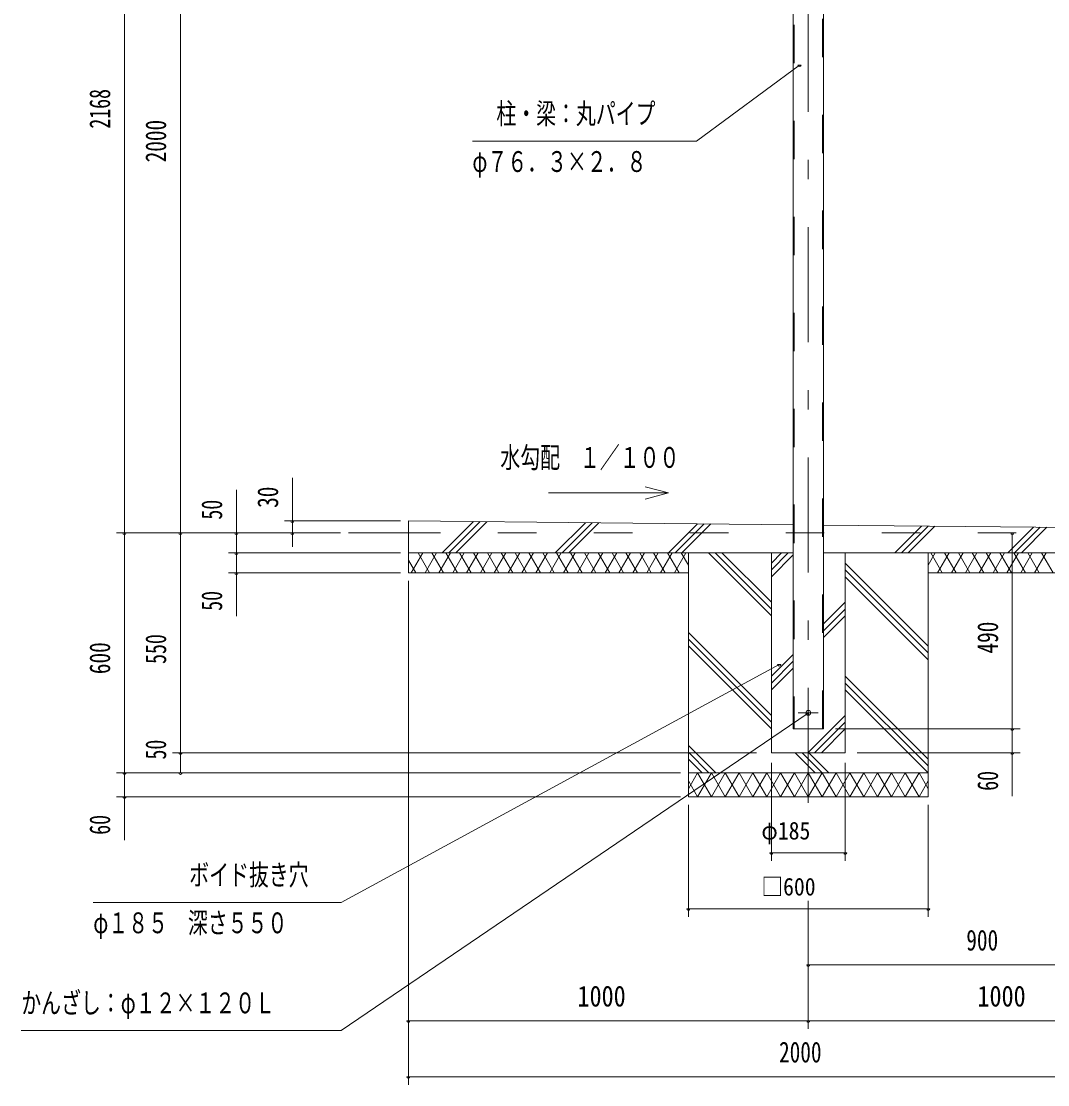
# Model space of a CAD drawing. Units: millimetres, scale not verified. Extents: x -23548 to 23548, y -10500 to 10500.
# Drawn here: x 11667 to 18083, y -2855 to 3794 of the extents above; entities that cross this region are included whole.
import ezdxf
from ezdxf.enums import TextEntityAlignment as Align

# ---------------------------------------------------------------- set-up
doc = ezdxf.new("R2010")
doc.units = ezdxf.units.MM
doc.header["$LTSCALE"] = 60
doc.linetypes.add('USER2', pattern=[10, 4, -6])
doc.linetypes.add('USER3', pattern=[24, 12, -5, 2, -5])
for name, color, linetype, lineweight in [('0-6_2-0BOLD', 7, 'Continuous', 18), ('0-7_2-1HIDDEN', 3, 'USER2', 18), ('0-8_2-2CENTER', 3, 'USER3', 18), ('0-A_2-5DIM', 3, 'Continuous', 18), ('0-B_2-6HATCH', 2, 'Continuous', 18)]:
    doc.layers.add(name, color=color, linetype=linetype, lineweight=lineweight)
doc.styles.add('ＭＳ ゴシック', font='')
doc.styles.get('ＭＳ ゴシック').set_extended_font_data('MS Gothic')

msp = doc.modelspace()

# ---------------------------------------------------------------- linework, layer by layer
at = {"layer": '0-6_2-0BOLD'}
for p, q in [((16681.74, 4513.56), (16681.74, -630.07)), ((14086.36, 669.93), (14086.36, 344.93)), ((16490.99, 645.88), (14086.37, 669.93)), ((18782.99, 622.96), (16681.74, 643.98)), ((14086.36, 594.93), (13711.36, 594.93)), ((16490.99, 469.93), (14086.37, 469.93)), ((16817.62, -780.07), (16817.62, 469.93)), ((14086.37, 344.93), (15836.37, 344.93)), ((17336.37, 344.93), (18586.36, 344.93)), ((17336.37, -905.07), (15836.37, -905.07))]:
    msp.add_line(p, q, dxfattribs=at)
for points in [[(16681.74, -630.07), (16490.99, -630.07), (16490.99, 4971.62)], [(16681.74, 469.93), (18586.36, 469.93), (18586.36, -530.07), (19086.37, -530.07), (19086.37, 619.93)], [(15836.37, 469.93), (15836.37, -1055.07), (17336.37, -1055.07), (17336.37, 469.93)], [(16355.12, 469.93), (16355.12, -780.07), (16817.62, -780.07)]]:
    msp.add_lwpolyline(points, dxfattribs=at)
msp.add_circle((16586.37, -530.07), 15, dxfattribs=at)
at = {"layer": '0-7_2-1HIDDEN'}
for p, q in [((16497.99, 4971.62), (16497.99, -630.07)), ((16674.74, -630.07), (16674.74, 4513.56)), ((19086.37, 594.93), (14086.37, 594.93))]:
    msp.add_line(p, q, dxfattribs=at)
at = {"layer": '0-8_2-2CENTER'}
for p, q in [((16586.37, -1093.2), (16586.37, 4971.62)), ((16523.87, -530.07), (16648.87, -530.07))]:
    msp.add_line(p, q, dxfattribs=at)
at = {"layer": '0-A_2-5DIM'}
for p, q in [((12311.36, 6014.93), (12311.36, -1325.06)), ((12661.35, -905.06), (12661.35, 6014.93)), ((16531.35, 3520.34), (15886.37, 3044.93)), ((16541.35, 3520.34), (16521.35, 3520.34)), ((15886.37, 3044.93), (14486.37, 3044.93)), ((13361.36, 507.96), (13361.36, 939.93)), ((13011.36, 864.93), (13011.36, 74.93)), ((15566.47, 806.11), (15711.36, 844.93)), ((14036.37, 669.93), (13311.35, 669.93)), ((13371.36, 669.93), (13351.36, 669.93)), ((12261.36, 594.93), (13661.35, 594.93)), ((12321.36, 594.93), (12301.36, 594.93)), ((12671.36, 594.93), (12651.36, 594.93)), ((13021.36, 594.93), (13001.36, 594.93)), ((13371.36, 594.93), (13351.36, 594.93)), ((17871.37, 594.93), (17851.37, 594.93)), ((17861.37, 594.93), (17861.37, -1050.07)), ((14036.37, 469.93), (12961.36, 469.93)), ((13021.36, 469.93), (13001.36, 469.93)), ((12961.36, 344.93), (14036.37, 344.93)), ((13021.36, 344.93), (13001.36, 344.93)), ((14086.37, 294.93), (14086.37, -2855.07)), ((16414.6, -227.87), (16394.6, -227.87)), ((16589.86, -535.38), (16569.86, -535.38)), ((16756.74, -630.07), (17911.37, -630.07)), ((17871.37, -630.07), (17851.37, -630.07)), ((16261.37, -780.07), (12611.36, -780.07)), ((12671.36, -780.07), (12651.36, -780.07)), ((17911.37, -780.07), (16892.62, -780.07)), ((17871.37, -780.07), (17851.37, -780.07)), ((16355.12, -1455.07), (16355.12, -843.31)), ((16817.62, -843.31), (16817.62, -1455.07)), ((15786.37, -905.06), (12261.36, -905.06)), ((12321.36, -905.06), (12301.36, -905.06)), ((12671.36, -905.06), (12651.36, -905.06)), ((12261.36, -1055.06), (15786.37, -1055.06)), ((12321.36, -1055.06), (12301.36, -1055.06)), ((15836.37, -1105.07), (15836.37, -1805.07)), ((17336.37, -1805.07), (17336.37, -1105.06)), ((16365.12, -1405.07), (16345.12, -1405.07)), ((16817.62, -1405.07), (16355.12, -1405.07)), ((16827.62, -1405.07), (16807.62, -1405.07)), ((16586.37, -2505.07), (16586.37, -1705.07)), ((15846.37, -1755.07), (15826.37, -1755.07)), ((15836.37, -1755.07), (17336.37, -1755.07)), ((17346.37, -1755.07), (17326.37, -1755.07)), ((16596.37, -2105.07), (16576.37, -2105.07)), ((19478.86, -2105.07), (16586.37, -2105.07)), ((14096.37, -2455.07), (14076.37, -2455.07)), ((14086.37, -2455.07), (19086.37, -2455.07)), ((16596.37, -2455.07), (16576.37, -2455.07)), ((14096.37, -2805.07), (14076.37, -2805.07)), ((14086.37, -2805.07), (19086.37, -2805.07))]:
    msp.add_line(p, q, dxfattribs=at)
for points in [[(14961.36, 844.93), (15711.36, 844.93), (15566.47, 883.75)], [(12116.64, -1714.78), (13666.65, -1714.78), (16404.6, -227.87)], [(16579.86, -535.38), (13666.65, -2515.35), (11666.65, -2515.35)]]:
    msp.add_lwpolyline(points, dxfattribs=at)
for centre in [(16531.35, 3520.34), (13361.36, 669.93), (12311.36, 594.93), (12661.36, 594.93), (13011.36, 594.93), (13361.36, 594.93), (17861.37, 594.93), (13011.36, 469.93), (13011.36, 344.93), (16404.6, -227.87), (16579.86, -535.38), (17861.37, -630.07), (12661.36, -780.07), (17861.37, -780.07), (12311.36, -905.06), (12661.36, -905.06), (12311.36, -1055.06), (16355.12, -1405.07), (16817.62, -1405.07), (15836.37, -1755.07), (17336.37, -1755.07), (16586.37, -2105.07), (14086.37, -2455.07), (16586.37, -2455.07), (14086.37, -2805.07)]:
    msp.add_arc(centre, 10, 180, 0, dxfattribs=at)
at = {"layer": '0-B_2-6HATCH'}
for p, q in [((14297.62, 469.93), (14493.55, 665.86)), ((14535.56, 665.44), (14340.05, 469.93)), ((14382.47, 469.93), (14577.57, 665.02)), ((15004.73, 469.93), (15193.66, 658.86)), ((15235.66, 658.44), (15047.16, 469.93)), ((15277.67, 658.02), (15089.58, 469.93)), ((15893.76, 651.86), (15711.84, 469.93)), ((15754.26, 469.93), (15935.77, 651.44)), ((15796.69, 469.93), (15977.78, 651.02)), ((17293.97, 637.85), (17126.05, 469.93)), ((17168.48, 469.93), (17335.98, 637.43)), ((17377.99, 637.01), (17210.9, 469.93)), ((17833.16, 469.93), (17994.08, 630.85)), ((18036.08, 630.43), (17875.58, 469.93)), ((18078.09, 630.01), (17918.01, 469.93)), ((14086.36, 464.8), (14089.33, 469.93)), ((14175.93, 469.93), (14103.76, 344.93)), ((14219.23, 344.93), (14147.06, 469.93)), ((14262.53, 469.93), (14190.36, 344.93)), ((14305.83, 344.93), (14233.67, 469.93)), ((14349.13, 469.93), (14276.96, 344.93)), ((14392.44, 344.93), (14320.27, 469.93)), ((14435.74, 469.93), (14363.57, 344.93)), ((14479.04, 344.93), (14406.87, 469.93)), ((14522.34, 469.93), (14450.17, 344.93)), ((14565.64, 344.93), (14493.47, 469.93)), ((14608.94, 469.93), (14536.77, 344.93)), ((14652.24, 344.93), (14580.08, 469.93)), ((14695.54, 469.93), (14623.37, 344.93)), ((14738.85, 344.93), (14666.68, 469.93)), ((14782.15, 469.93), (14709.98, 344.93)), ((14825.45, 344.93), (14753.28, 469.93)), ((14868.75, 469.93), (14796.58, 344.93)), ((14912.05, 344.93), (14839.88, 469.93)), ((14955.35, 469.93), (14883.18, 344.93)), ((14998.65, 344.93), (14926.49, 469.93)), ((15041.95, 469.93), (14969.78, 344.93)), ((15085.26, 344.93), (15013.09, 469.93)), ((15128.56, 469.93), (15056.39, 344.93)), ((15099.69, 469.93), (15171.86, 344.93)), ((15142.99, 344.93), (15215.16, 469.93)), ((15186.29, 469.93), (15258.46, 344.93)), ((15229.59, 344.93), (15301.76, 469.93)), ((15272.9, 469.93), (15345.06, 344.93)), ((15316.2, 344.93), (15388.36, 469.93)), ((15359.5, 469.93), (15431.67, 344.93)), ((15402.8, 344.93), (15474.97, 469.93)), ((15446.1, 469.93), (15518.27, 344.93)), ((15489.4, 344.93), (15561.57, 469.93)), ((15532.7, 469.93), (15604.87, 344.93)), ((15576, 344.93), (15648.17, 469.93)), ((15619.31, 469.93), (15691.48, 344.93)), ((15662.6, 344.93), (15734.77, 469.93)), ((15705.91, 469.93), (15778.08, 344.93)), ((15749.21, 344.93), (15821.38, 469.93)), ((15836.37, 393.97), (15792.51, 469.93)), ((15961.83, 469.93), (16355.12, 76.65)), ((16355.12, 119.07), (16004.26, 469.93)), ((16046.69, 469.93), (16355.12, 161.5)), ((16461.37, 469.93), (16355.12, 363.68)), ((16355.12, 406.1), (16418.94, 469.93)), ((17336.37, 393.97), (17380.22, 469.93)), ((17351.36, 469.93), (17423.52, 344.93)), ((17394.66, 344.93), (17466.82, 469.93)), ((17437.96, 469.93), (17510.13, 344.93)), ((17481.26, 344.93), (17553.43, 469.93)), ((17524.56, 469.93), (17596.73, 344.93)), ((17567.86, 344.93), (17640.03, 469.93)), ((17611.16, 469.93), (17683.33, 344.93)), ((17654.46, 344.93), (17726.63, 469.93)), ((17697.77, 469.93), (17769.94, 344.93)), ((17741.07, 344.93), (17813.23, 469.93)), ((17856.54, 344.93), (17784.37, 469.93)), ((17899.84, 469.93), (17827.67, 344.93)), ((17870.97, 469.93), (17943.14, 344.93)), ((17914.27, 344.93), (17986.44, 469.93)), ((17957.58, 469.93), (18029.74, 344.93)), ((18000.87, 344.93), (18073.04, 469.93)), ((18044.18, 469.93), (18116.35, 344.93)), ((14132.63, 344.93), (14086.36, 425.06)), ((16355.12, 321.25), (16490.99, 457.13)), ((16817.62, 406.1), (17336.37, -112.64)), ((15835.81, 344.93), (15836.37, 345.89)), ((17336.37, -155.07), (16817.62, 363.68)), ((17336.92, 344.93), (17336.37, 345.89)), ((16817.62, 321.25), (17336.37, -197.5)), ((16817.62, 161.5), (16681.74, 25.62)), ((16681.74, -16.8), (16817.62, 119.07)), ((16817.62, 76.65), (16681.74, -59.23)), ((16355.12, -545.61), (15836.37, -26.86)), ((15836.37, -69.29), (16355.12, -588.03)), ((16355.12, -630.46), (15836.37, -111.71)), ((16490.99, -165.13), (16355.12, -301)), ((16355.12, -343.43), (16490.99, -207.55)), ((16490.99, -249.98), (16355.12, -385.86)), ((16817.62, -301), (17336.37, -819.75)), ((17336.37, -862.18), (16817.62, -343.43)), ((16817.62, -385.85), (17336.37, -904.6)), ((16583.15, -780.07), (16817.62, -545.61)), ((16817.62, -588.03), (16625.58, -780.07)), ((16668.01, -780.07), (16817.62, -630.46)), ((15836.37, -733.96), (16007.47, -905.07)), ((15965.05, -905.07), (15836.37, -776.39)), ((16629.73, -905.07), (16504.73, -780.07)), ((16547.15, -780.07), (16672.15, -905.07)), ((16714.58, -905.07), (16589.58, -780.07)), ((15836.37, -818.82), (15922.62, -905.07)), ((15893.55, -905.07), (15836.37, -1004.11)), ((15893.55, -1055.07), (15980.15, -905.07)), ((16326.56, -905.07), (16413.16, -1055.07)), ((16413.16, -1055.07), (16499.76, -905.07)), ((17192.58, -1055.07), (17105.98, -905.07)), ((17192.58, -905.07), (17279.19, -1055.07)), ((17279.19, -905.07), (17192.58, -1055.07)), ((17336.37, -1004.11), (17279.19, -905.07)), ((15836.37, -956.03), (15893.55, -1055.07)), ((17279.19, -1055.07), (17336.37, -956.03))]:
    msp.add_line(p, q, dxfattribs=at)
for points in [[(16066.75, -905.07), (15980.15, -1055.07), (15893.55, -905.07)], [(15980.15, -905.07), (16066.75, -1055.07), (16153.35, -905.07)], [(16413.16, -905.07), (16326.56, -1055.07), (16239.96, -905.07), (16153.35, -1055.07), (16066.75, -905.07)], [(16153.35, -905.07), (16239.96, -1055.07), (16326.56, -905.07)], [(16586.37, -905.07), (16499.76, -1055.07), (16413.16, -905.07)], [(16499.76, -905.07), (16586.37, -1055.07), (16672.97, -905.07)], [(16759.57, -905.07), (16672.97, -1055.07), (16586.37, -905.07)], [(16672.97, -905.07), (16759.57, -1055.07), (16846.17, -905.07)], [(16932.77, -905.07), (16846.17, -1055.07), (16759.57, -905.07)], [(16846.18, -905.07), (16932.78, -1055.07), (17019.38, -905.07)], [(17105.98, -905.07), (17019.38, -1055.07), (16932.78, -905.07)], [(17019.38, -905.07), (17105.98, -1055.07), (17192.58, -905.07)]]:
    msp.add_lwpolyline(points, dxfattribs=at)

# ---------------------------------------------------------------- texts
at = {"layer": '0-A_2-5DIM', "color": 7, "style": 'ＭＳ ゴシック'}
for s, width, p in [('2168', 0.7, (12261.36, 3122.48)), ('2000', 0.75, (12611.35, 2911.9)), ('30', 0.75, (13311.35, 751.62)), ('50', 0.7, (12961.36, 678.21)), ('50', 0.7, (12961.36, 108.21)), ('490', 0.75, (17811.37, -159.06)), ('550', 0.7, (12611.36, -224.07)), ('600', 0.75, (12261.36, -287.92)), ('50', 0.7, (12611.36, -821.78)), ('60', 0.7, (17811.37, -1017.19)), ('60', 0.7, (12261.36, -1292.18))]:
    msp.add_text(s, height=130.2, rotation=90, dxfattribs=dict(at, width=width)).set_placement(p, align=Align.BOTTOM_LEFT)
for s, height, width, p in [('柱・梁：丸パイプ', 130.2, 0.7, (14636.37, 3112.7)), ('φ７６．３×２．８', 130.2, 0.7, (14486.37, 2812.69)), ('水勾配\u3000１／１００', 130.2, 0.7, (14661.37, 962.7)), ('φ185', 110.7, 0.9, (16292.62, -1355.07)), ('ボイド抜き穴', 130.2, 0.7, (12716.65, -1647.02)), ('□600', 110.7, 0.9, (16292.62, -1705.07)), ('φ１８５\u3000深さ５５０', 130.2, 0.7, (12116.65, -1947.01)), ('900', 130.2, 0.75, (17573.74, -2055.07)), ('かんざし：φ１２×１２０Ｌ', 130.2, 0.7, (11666.65, -2447.59)), ('1000', 130.2, 0.85, (15143.57, -2405.07)), ('1000', 130.2, 0.85, (17643.56, -2405.07)), ('2000', 130.2, 0.75, (16403.33, -2755.07))]:
    msp.add_text(s, height=height, dxfattribs=dict(at, width=width)).set_placement(p, align=Align.BOTTOM_LEFT)

doc.saveas('drawing.dxf')
